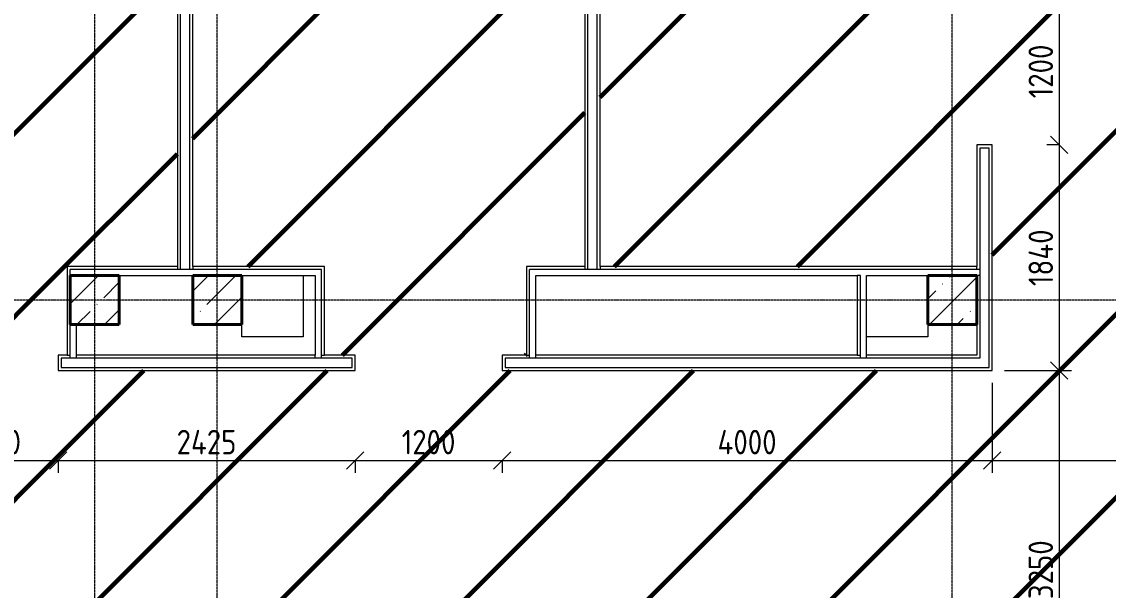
# Model space of a CAD drawing. Header units: millimetres. Extents: x -56773 to 323062, y -262288 to 76460.
# Drawn here: x 14213 to 23083, y -149560 to -144922 of the extents above; entities that cross this region are included whole.
import ezdxf

# ---------------------------------------------------------------- set-up
doc = ezdxf.new("R2010")
doc.units = ezdxf.units.MM
doc.linetypes.add('ADSK_Линия сетки', pattern=[25, 20, -2.5, 0, -2.5])
for name, color, linetype, lineweight in [('1.1)Стяжка керамзит  2 этаж', 5, 'Continuous', 60), ('Несущие колонны', 7, 'Continuous', 18), ('Оси', 7, 'Continuous', 9), ('Перекрытие', 7, 'Continuous', 18), ('Размеры', 7, 'Continuous', 9), ('Стены внутренние', 7, 'Continuous', 18), ('Стены штриховка', 7, 'Continuous', 9)]:
    doc.layers.add(name, color=color, linetype=linetype, lineweight=lineweight)
doc.styles.add('GOST Common_3', font='', dxfattribs={"width": 0.9, "height": 200})
doc.styles.get('GOST Common_3').set_extended_font_data('GOST Common')
doc.dimstyles.new('ADSK_Основной_2_0_2', dxfattribs={"dimscale": 304.8, "dimtxt": 201.142999, "dimasz": 0.463911, "dimexe": 0.328084, "dimexo": 0.328084, "dimgap": 0.164042, "dimtad": 1, "dimdec": 3, "dimrnd": 0.001, "dimdsep": 46, "dimtxsty": 'GOST Common_3', "dimblk1": 'OBLIQUE', "dimblk2": 'OBLIQUE', "dimsah": 1, "dimcen": 0.09, "dimdle": 0.328084, "dimazin": 2, "dimtfac": 1, "dimtdec": 4, "dimtix": 1, "dimtmove": 0, "dimatfit": 3, "dimfxl": 1, "dimtvp": 1, "dimtolj": 1, "dimtzin": 0, "dimlwd": 20, "dimlwe": 20, "dimarcsym": 2})
pattern_1 = [(45, (9.36, -150597.75), (-224.5064, 224.5064), []), (45, (233.87, -150597.75), (-224.5064, 224.5064), [396.875, -79.375, 3.353, -76.022])]

# ---------------------------------------------------------------- blocks, each defined once
blk = doc.blocks.new('ADSK_КолоннаЖБ_Прямоугольная - 400x400 мм-1807143-Кладочный план 3-го этажа')
at = {"layer": 'Несущие колонны', "lineweight": 40}
for p, q in [((-200, 200), (200, 200)), ((-200, -200), (-200, 200)), ((200, 200), (200, -200)), ((200, -200), (-200, -200))]:
    blk.add_line(p, q, dxfattribs=at)
blk = doc.blocks.new('_Oblique')
at = {"color": 0, "linetype": 'ByBlock', "lineweight": -2}
blk.add_line((-0.5, -0.5), (0.5, 0.5), dxfattribs=at)
blk = doc.blocks.new('*D5538')
at = {"layer": 'Defpoints', "color": 0, "transparency": 16777216}
for p in [(13459.4, -148401.5), (14509.4, -148401.5), (14509.4, -148501.5)]:
    blk.add_point(p, dxfattribs=at)
at = {"layer": 'Размеры', "color": 0, "lineweight": 20, "transparency": 16777216}
for p, q in [((13359.4, -148501.5), (14609.4, -148501.5)), ((13459.4, -148501.5), (13459.4, -148601.5)), ((14509.4, -148501.5), (14509.4, -148601.5))]:
    blk.add_line(p, q, dxfattribs=at)
at = {"layer": 'Размеры', "color": 0, "lineweight": 20, "transparency": 16777216, "xscale": 141.4, "yscale": 141.4, "zscale": 141.4, "rotation": 180}
blk.add_blockref('_Oblique', (13459.4, -148501.5), dxfattribs=at)
at = {"layer": 'Размеры', "color": 0, "lineweight": 20, "transparency": 16777216, "xscale": 141.4, "yscale": 141.4, "zscale": 141.4}
blk.add_blockref('_Oblique', (14509.4, -148501.5), dxfattribs=at)
at = {"layer": 'Размеры', "color": 0, "lineweight": 9, "transparency": 16777216, "insert": (13984.4, -148351.5), "char_height": 200, "width": 560.473, "attachment_point": 5, "style": 'GOST Common_3'}
blk.add_mtext('\\A1;1050', dxfattribs=at)
blk = doc.blocks.new('*D5539')
at = {"layer": 'Defpoints', "color": 0, "transparency": 16777216}
for p in [(14509.4, -148401.5), (16934.4, -148401.5), (16934.4, -148501.5)]:
    blk.add_point(p, dxfattribs=at)
at = {"layer": 'Размеры', "color": 0, "lineweight": 20, "transparency": 16777216}
for p, q in [((14409.4, -148501.5), (17034.4, -148501.5)), ((14509.4, -148501.5), (14509.4, -148601.5)), ((16934.4, -148501.5), (16934.4, -148601.5))]:
    blk.add_line(p, q, dxfattribs=at)
at = {"layer": 'Размеры', "color": 0, "lineweight": 20, "transparency": 16777216, "xscale": 141.4, "yscale": 141.4, "zscale": 141.4, "rotation": 180}
blk.add_blockref('_Oblique', (14509.4, -148501.5), dxfattribs=at)
at = {"layer": 'Размеры', "color": 0, "lineweight": 20, "transparency": 16777216, "xscale": 141.4, "yscale": 141.4, "zscale": 141.4}
blk.add_blockref('_Oblique', (16934.4, -148501.5), dxfattribs=at)
at = {"layer": 'Размеры', "color": 0, "lineweight": 9, "transparency": 16777216, "insert": (15721.9, -148351.5), "char_height": 200, "width": 625.93, "attachment_point": 5, "style": 'GOST Common_3'}
blk.add_mtext('\\A1;2425', dxfattribs=at)
blk = doc.blocks.new('*D5540')
at = {"layer": 'Defpoints', "color": 0, "transparency": 16777216}
for p in [(16934.4, -148401.5), (18134.4, -148401.5), (18134.4, -148501.5)]:
    blk.add_point(p, dxfattribs=at)
at = {"layer": 'Размеры', "color": 0, "lineweight": 20, "transparency": 16777216}
for p, q in [((16834.4, -148501.5), (18234.4, -148501.5)), ((16934.4, -148501.5), (16934.4, -148601.5)), ((18134.4, -148501.5), (18134.4, -148601.5))]:
    blk.add_line(p, q, dxfattribs=at)
at = {"layer": 'Размеры', "color": 0, "lineweight": 20, "transparency": 16777216, "xscale": 141.4, "yscale": 141.4, "zscale": 141.4, "rotation": 180}
blk.add_blockref('_Oblique', (16934.4, -148501.5), dxfattribs=at)
at = {"layer": 'Размеры', "color": 0, "lineweight": 20, "transparency": 16777216, "xscale": 141.4, "yscale": 141.4, "zscale": 141.4}
blk.add_blockref('_Oblique', (18134.4, -148501.5), dxfattribs=at)
at = {"layer": 'Размеры', "color": 0, "lineweight": 9, "transparency": 16777216, "insert": (17534.4, -148351.5), "char_height": 200, "width": 560.473, "attachment_point": 5, "style": 'GOST Common_3'}
blk.add_mtext('\\A1;1200', dxfattribs=at)
blk = doc.blocks.new('*D5541')
at = {"layer": 'Defpoints', "color": 0, "transparency": 16777216}
for p in [(22134.4, -147767.8), (18134.4, -148401.5), (22134.4, -148501.5)]:
    blk.add_point(p, dxfattribs=at)
at = {"layer": 'Размеры', "color": 0, "lineweight": 20, "transparency": 16777216}
for p, q in [((22134.4, -147867.8), (22134.4, -148601.5)), ((18034.4, -148501.5), (22234.4, -148501.5)), ((18134.4, -148501.5), (18134.4, -148601.5))]:
    blk.add_line(p, q, dxfattribs=at)
at = {"layer": 'Размеры', "color": 0, "lineweight": 20, "transparency": 16777216, "xscale": 141.4, "yscale": 141.4, "zscale": 141.4, "rotation": 180}
blk.add_blockref('_Oblique', (18134.4, -148501.5), dxfattribs=at)
at = {"layer": 'Размеры', "color": 0, "lineweight": 20, "transparency": 16777216, "xscale": 141.4, "yscale": 141.4, "zscale": 141.4}
blk.add_blockref('_Oblique', (22134.4, -148501.5), dxfattribs=at)
at = {"layer": 'Размеры', "color": 0, "lineweight": 9, "transparency": 16777216, "insert": (20134.4, -148351.5), "char_height": 200, "width": 625.93, "attachment_point": 5, "style": 'GOST Common_3'}
blk.add_mtext('\\A1;4000', dxfattribs=at)
blk = doc.blocks.new('*D5542')
at = {"layer": 'Defpoints', "color": 0, "transparency": 16777216}
for p in [(22134.4, -147767.8), (26534.4, -148401.5), (26534.4, -148501.5)]:
    blk.add_point(p, dxfattribs=at)
at = {"layer": 'Размеры', "color": 0, "lineweight": 20, "transparency": 16777216}
for p, q in [((22134.4, -147867.8), (22134.4, -148601.5)), ((22034.4, -148501.5), (26634.4, -148501.5)), ((26534.4, -148501.5), (26534.4, -148601.5))]:
    blk.add_line(p, q, dxfattribs=at)
at = {"layer": 'Размеры', "color": 0, "lineweight": 20, "transparency": 16777216, "xscale": 141.4, "yscale": 141.4, "zscale": 141.4, "rotation": 180}
blk.add_blockref('_Oblique', (22134.4, -148501.5), dxfattribs=at)
at = {"layer": 'Размеры', "color": 0, "lineweight": 20, "transparency": 16777216, "xscale": 141.4, "yscale": 141.4, "zscale": 141.4}
blk.add_blockref('_Oblique', (26534.4, -148501.5), dxfattribs=at)
at = {"layer": 'Размеры', "color": 0, "lineweight": 9, "transparency": 16777216, "insert": (24334.4, -148351.5), "char_height": 200, "width": 646.385, "attachment_point": 5, "style": 'GOST Common_3'}
blk.add_mtext('\\A1;4400', dxfattribs=at)
blk = doc.blocks.new('*D5655')
at = {"layer": 'Defpoints', "color": 0, "transparency": 16777216}
for p in [(22782.1, -144727.8), (22682.1, -145927.8), (22782.1, -145927.8)]:
    blk.add_point(p, dxfattribs=at)
at = {"layer": 'Размеры', "color": 0, "lineweight": 20, "transparency": 16777216}
for p, q in [((22682.1, -144627.8), (22682.1, -146027.8)), ((22682.1, -144727.8), (22582.1, -144727.8)), ((22682.1, -145927.8), (22582.1, -145927.8))]:
    blk.add_line(p, q, dxfattribs=at)
at = {"layer": 'Размеры', "color": 0, "lineweight": 20, "transparency": 16777216, "xscale": 141.4, "yscale": 141.4, "zscale": 141.4}
for p, rotation in [((22682.1, -144727.8), 90), ((22682.1, -145927.8), 270)]:
    blk.add_blockref('_Oblique', p, dxfattribs=dict(at, rotation=rotation))
at = {"layer": 'Размеры', "color": 0, "lineweight": 9, "transparency": 16777216, "insert": (22532.1, -145327.8), "char_height": 200, "width": 560.473, "attachment_point": 5, "rotation": 90, "style": 'GOST Common_3'}
blk.add_mtext('\\A1;1200', dxfattribs=at)
blk = doc.blocks.new('*D5656')
at = {"layer": 'Defpoints', "color": 0, "transparency": 16777216}
for p in [(22782.1, -145927.8), (22134.4, -147767.8), (22682.1, -147767.8)]:
    blk.add_point(p, dxfattribs=at)
at = {"layer": 'Размеры', "color": 0, "lineweight": 20, "transparency": 16777216}
for p, q in [((22682.1, -145827.8), (22682.1, -147867.8)), ((22682.1, -145927.8), (22582.1, -145927.8)), ((22234.4, -147767.8), (22782.1, -147767.8))]:
    blk.add_line(p, q, dxfattribs=at)
at = {"layer": 'Размеры', "color": 0, "lineweight": 20, "transparency": 16777216, "xscale": 141.4, "yscale": 141.4, "zscale": 141.4}
for p, rotation in [((22682.1, -145927.8), 90), ((22682.1, -147767.8), 270)]:
    blk.add_blockref('_Oblique', p, dxfattribs=dict(at, rotation=rotation))
at = {"layer": 'Размеры', "color": 0, "lineweight": 9, "transparency": 16777216, "insert": (22532.1, -146847.8), "char_height": 200, "width": 580.928, "attachment_point": 5, "rotation": 90, "style": 'GOST Common_3'}
blk.add_mtext('\\A1;1840', dxfattribs=at)
blk = doc.blocks.new('*D5657')
at = {"layer": 'Defpoints', "color": 0, "transparency": 16777216}
for p in [(22134.4, -147767.8), (22134.4, -151017.8), (22682.1, -151017.8)]:
    blk.add_point(p, dxfattribs=at)
at = {"layer": 'Размеры', "color": 0, "lineweight": 20, "transparency": 16777216}
for p, q in [((22682.1, -147667.8), (22682.1, -151117.8)), ((22234.4, -147767.8), (22782.1, -147767.8)), ((22234.4, -151017.8), (22782.1, -151017.8))]:
    blk.add_line(p, q, dxfattribs=at)
at = {"layer": 'Размеры', "color": 0, "lineweight": 20, "transparency": 16777216, "xscale": 141.4, "yscale": 141.4, "zscale": 141.4}
for p, rotation in [((22682.1, -147767.8), 90), ((22682.1, -151017.8), 270)]:
    blk.add_blockref('_Oblique', p, dxfattribs=dict(at, rotation=rotation))
at = {"layer": 'Размеры', "color": 0, "lineweight": 9, "transparency": 16777216, "insert": (22532.1, -149392.8), "char_height": 200, "width": 605.475, "attachment_point": 5, "rotation": 90, "style": 'GOST Common_3'}
blk.add_mtext('\\A1;3250', dxfattribs=at)

msp = doc.modelspace()

# ---------------------------------------------------------------- hatches: boundary and pattern name
at = {"layer": '1.1)Стяжка керамзит  2 этаж', "transparency": 33554687}
h = msp.add_hatch(dxfattribs=at)
h.set_pattern_fill('ANSI31', color=5, scale=333)
h.paths.add_polyline_path([(14377.9359, -141242.7816), (12609.3615, -141242.7816), (12609.3615, -146917.7816), (13384.3615, -146917.7816), (13384.3615, -147642.7816), (13459.3615, -147642.7816), (13459.3615, -147720.3127), (14377.9359, -147720.3127)])
h = msp.add_hatch(dxfattribs=at)
h.set_pattern_fill('ANSI31', color=5, scale=333)
h.paths.add_polyline_path([(15484.3615, -141242.7816), (15009.3615, -141242.7816), (15009.3615, -141392.7816), (14609.3615, -141392.7816), (14609.3615, -141242.7816), (14377.9359, -141242.7816), (14377.9359, -147720.3127), (14509.3615, -147720.3127), (14509.3615, -147642.7816), (14584.3615, -147642.7816), (14584.3615, -146917.7816), (15484.3615, -146917.7816)])
h = msp.add_hatch(dxfattribs=at)
h.set_pattern_fill('ANSI31', color=5, scale=333)
h.paths.add_polyline_path([(18809.3615, -141242.7816), (18209.3615, -141242.7816), (16559.3615, -141242.7816), (16009.3615, -141242.7816), (16009.3615, -141392.7816), (15609.3615, -141392.7816), (15609.3615, -146917.7816), (16684.3615, -146917.7816), (16684.3615, -147642.7816), (16934.3615, -147642.7816), (16934.3615, -147720.3127), (18134.3615, -147720.3127), (18134.3615, -147642.7816), (18334.3615, -147642.7816), (18334.3615, -146917.7816), (18809.3615, -146917.7816)])
h = msp.add_hatch(dxfattribs=at)
h.set_pattern_fill('ANSI31', color=5, scale=333)
h.paths.add_polyline_path([(22857.5795, -141242.7816), (22559.3615, -141242.7816), (22134.3615, -141242.7816), (22134.3615, -144727.7816), (22009.3615, -144727.7816), (22009.3615, -141392.7816), (21609.3615, -141392.7816), (21609.3615, -141242.7816), (21009.3615, -141242.7816), (19359.3615, -141242.7816), (18934.3615, -141242.7816), (18934.3615, -146917.7816), (22009.3615, -146917.7816), (22009.3615, -145927.7816), (22134.3615, -145927.7816), (22134.3615, -147720.3127), (22857.5795, -147720.3127)])
h = msp.add_hatch(dxfattribs=at)
h.set_pattern_fill('ANSI31', color=5, scale=333)
h.paths.add_polyline_path([(31337.2231, -141242.7816), (30784.3615, -141242.7816), (30784.3615, -144867.7816), (30659.3615, -144867.7816), (30659.3615, -141242.7816), (30209.3615, -141242.7816), (28559.3615, -141242.7816), (28009.3615, -141242.7816), (28009.3615, -141392.7816), (27609.3615, -141392.7816), (27609.3615, -144792.7816), (27484.3615, -144792.7816), (27484.3615, -141242.7816), (27009.3615, -141242.7816), (25359.3615, -141242.7816), (24209.3615, -141242.7816), (22857.5795, -141242.7816), (22857.5795, -147720.3127), (26534.3615, -147720.3127), (26534.3615, -146917.7816), (27484.3615, -146917.7816), (27484.3615, -145992.7816), (27609.3615, -145992.7816), (27609.3615, -146917.7816), (30659.3615, -146917.7816), (30659.3615, -145917.7816), (30784.3615, -145917.7816), (30784.3615, -146917.7816), (31337.2231, -146917.7816)])
h = msp.add_hatch(dxfattribs=at)
h.set_pattern_fill('ANSI31', color=5, scale=333)
h.paths.add_polyline_path([(14377.9359, -147720.3127), (13459.3615, -147720.3127), (13459.3615, -147767.7816), (12609.3615, -147767.7816), (12609.3615, -147992.7816), (11484.3615, -147992.7816), (11484.3615, -147792.7816), (12409.3615, -147792.7816), (12409.3615, -147720.3127), (9009.3615, -147720.3127), (9009.3615, -147792.7816), (9934.3615, -147792.7816), (9934.3615, -147992.7816), (8809.3615, -147992.7816), (8809.3615, -148567.7816), (8684.3615, -148567.7816), (8684.3615, -147767.7816), (7684.3615, -147767.7816), (7684.3615, -147720.3127), (6484.3615, -147720.3127), (6484.3615, -147767.7816), (5898.2923, -147767.7816), (5898.2923, -157542.7816), (8584.3615, -157542.7816), (8584.3615, -153892.7816), (8709.3615, -153892.7816), (8709.3615, -157392.7816), (9009.3615, -157392.7816), (9009.3615, -157542.7816), (11909.3615, -157542.7816), (11909.3615, -151867.7816), (8709.3615, -151867.7816), (8709.3615, -152692.7816), (8584.3615, -152692.7816), (8584.3615, -151017.7816), (8684.3615, -151017.7816), (8684.3615, -150617.7816), (8809.3615, -150617.7816), (8809.3615, -151017.7816), (12159.3615, -151017.7816), (12159.3615, -151142.7816), (12034.3615, -151142.7816), (12034.3615, -157542.7816), (15409.3615, -157542.7816), (15409.3615, -151867.7816), (13509.3615, -151867.7816), (13509.3615, -151142.7816), (13359.3615, -151142.7816), (13359.3615, -151017.7816), (14377.9359, -151017.7816)])
h = msp.add_hatch(dxfattribs=at)
h.set_pattern_fill('ANSI31', color=5, scale=333)
h.paths.add_polyline_path([(22857.5795, -147720.3127), (22134.3615, -147720.3127), (22134.3615, -147767.7816), (18134.3615, -147767.7816), (18134.3615, -147720.3127), (16934.3615, -147720.3127), (16934.3615, -147767.7816), (14509.3615, -147767.7816), (14509.3615, -147720.3127), (14377.9359, -147720.3127), (14377.9359, -151017.7816), (16759.3615, -151017.7816), (16759.3615, -151142.7816), (16634.3615, -151142.7816), (16634.3615, -151867.7816), (15534.3615, -151867.7816), (15534.3615, -157392.7816), (15609.3615, -157392.7816), (16009.3615, -157392.7816), (16009.3615, -157542.7816), (18634.3615, -157542.7816), (18634.3615, -151867.7816), (18084.3615, -151867.7816), (18084.3615, -151142.7816), (17959.3615, -151142.7816), (17959.3615, -151017.7816), (22134.3615, -151017.7816), (22134.3615, -152892.7816), (22009.3615, -152892.7816), (22009.3615, -151867.7816), (18759.3615, -151867.7816), (18759.3615, -157542.7816), (21609.3615, -157542.7816), (21609.3615, -157392.7816), (22009.3615, -157392.7816), (22009.3615, -154092.7816), (22134.3615, -154092.7816), (22134.3615, -157542.7816), (22857.5795, -157542.7816)])
h = msp.add_hatch(dxfattribs=at)
h.set_pattern_fill('ANSI31', color=5, scale=333)
h.paths.add_polyline_path([(31337.2231, -147767.7816), (26659.3615, -147767.7816), (26659.3615, -148367.7816), (26534.3615, -148367.7816), (26534.3615, -147720.3127), (22857.5795, -147720.3127), (22857.5795, -157542.7816), (24259.3615, -157542.7816), (27484.3615, -157542.7816), (27484.3615, -154092.7816), (27609.3615, -154092.7816), (27609.3615, -152892.7816), (27484.3615, -152892.7816), (27484.3615, -151867.7816), (26534.3615, -151867.7816), (26534.3615, -150417.7816), (26659.3615, -150417.7816), (26659.3615, -151017.7816), (29594.3615, -151017.7816), (30194.3615, -151017.7816), (30384.3615, -151017.7816), (30984.3615, -151017.7816), (31249.3615, -151017.7816), (31249.3615, -151142.7816), (31337.2231, -151142.7816)])
at = {"layer": 'Несущие колонны', "lineweight": 9}
h = msp.add_hatch(dxfattribs=at)
h.set_pattern_fill('FP_1', color=256, style=0, pattern_type=2)
h.set_pattern_definition(pattern_1)
h.paths.add_polyline_path([(14659.3615, -147392.7816), (15009.3615, -147392.7816), (15009.3615, -146992.7816), (14609.3615, -146992.7816), (14609.3615, -147392.7816)])
h = msp.add_hatch(dxfattribs=at)
h.set_pattern_fill('FP_1', color=256, style=0, pattern_type=2)
h.set_pattern_definition(pattern_1)
h.paths.add_polyline_path([(15609.3615, -147392.7816), (16009.3615, -147392.7816), (16009.3615, -146992.7816), (15609.3615, -146992.7816)])
h = msp.add_hatch(dxfattribs=at)
h.set_pattern_fill('FP_1', color=256, style=0, pattern_type=2)
h.set_pattern_definition(pattern_1)
h.paths.add_polyline_path([(21609.3615, -147392.7816), (22009.3615, -147392.7816), (22009.3615, -146992.7816), (21609.3615, -146992.7816)])

# ---------------------------------------------------------------- linework, layer by layer
for p, q in [((14659.3615, -146992.7816), (14609.3615, -146992.7816)), ((14609.3615, -146992.7816), (14609.3615, -147392.7816)), ((15009.3615, -146992.7816), (14659.3615, -146992.7816)), ((15009.3615, -147392.7816), (15009.3615, -146992.7816)), ((16009.3615, -146992.7816), (15609.3615, -146992.7816)), ((15609.3615, -146992.7816), (15609.3615, -147392.7816)), ((16009.3615, -147392.7816), (16009.3615, -146992.7816)), ((22009.3615, -146992.7816), (21609.3615, -146992.7816)), ((21609.3615, -146992.7816), (21609.3615, -147392.7816)), ((22009.3615, -147392.7816), (22009.3615, -146992.7816)), ((14609.3615, -147392.7816), (14659.3615, -147392.7816)), ((14659.3615, -147392.7816), (15009.3615, -147392.7816)), ((15609.3615, -147392.7816), (16009.3615, -147392.7816)), ((21609.3615, -147392.7816), (22009.3615, -147392.7816))]:
    msp.add_line(p, q, dxfattribs=at)
at = {"layer": 'Оси', "linetype": 'ADSK_Линия сетки', "lineweight": 5}
for p, q in [((14809.3615, -161571.6329), (14809.3615, -140570.3055)), ((15809.3615, -161571.6329), (15809.3615, -140570.3055)), ((21809.3615, -161571.6329), (21809.3615, -140570.3055)), ((62587.9153, -147192.7816), (-25230.7352, -147192.7816))]:
    msp.add_line(p, q, dxfattribs=at)
at = {"layer": 'Перекрытие'}
for p, q in [((16509.3615, -146992.7816), (16509.3615, -147492.7816)), ((16009.3615, -147492.7816), (16009.3615, -147392.7816)), ((21609.3615, -147392.7816), (21609.3615, -147492.7816)), ((16509.3615, -147492.7816), (16009.3615, -147492.7816)), ((21609.3615, -147492.7816), (21109.3615, -147492.7816))]:
    msp.add_line(p, q, dxfattribs=at)
at = {"layer": 'Стены внутренние', "lineweight": 5}
for p, q in [((15484.3615, -141242.7816), (15484.3615, -146917.7816)), ((15609.3615, -146917.7816), (15609.3615, -141242.7816)), ((18809.3615, -141242.7816), (18809.3615, -146917.7816)), ((18934.3615, -146917.7816), (18934.3615, -141242.7816)), ((22009.3615, -145927.7816), (22009.3615, -146917.7816)), ((22134.3615, -145927.7816), (22009.3615, -145927.7816)), ((22134.3615, -147767.7816), (22134.3615, -145927.7816)), ((14584.3615, -146917.7816), (14584.3615, -147642.7816)), ((15484.3615, -146917.7816), (14584.3615, -146917.7816)), ((16684.3615, -146917.7816), (15609.3615, -146917.7816)), ((16684.3615, -147642.7816), (16684.3615, -146917.7816)), ((18809.3615, -146917.7816), (18334.3615, -146917.7816)), ((18334.3615, -146917.7816), (18334.3615, -147642.7816)), ((22009.3615, -146917.7816), (18934.3615, -146917.7816)), ((14609.3615, -147392.7816), (14609.3615, -146992.7816)), ((14609.3615, -146992.7816), (14659.3615, -146992.7816)), ((14659.3615, -146992.7816), (16609.3615, -146992.7816)), ((16609.3615, -146992.7816), (16609.3615, -147642.7816)), ((18409.3615, -146992.7816), (21034.3615, -146992.7816)), ((18409.3615, -147642.7816), (18409.3615, -146992.7816)), ((21034.3615, -146992.7816), (21034.3615, -147642.7816)), ((21109.3615, -147642.7816), (21109.3615, -146992.7816)), ((21109.3615, -146992.7816), (22009.3615, -146992.7816)), ((22009.3615, -146992.7816), (22009.3615, -147642.7816)), ((14659.3615, -147392.7816), (14609.3615, -147392.7816)), ((14659.3615, -147642.7816), (14659.3615, -147392.7816)), ((14584.3615, -147642.7816), (14509.3615, -147642.7816)), ((14509.3615, -147642.7816), (14509.3615, -147767.7816)), ((16609.3615, -147642.7816), (14659.3615, -147642.7816)), ((16934.3615, -147642.7816), (16684.3615, -147642.7816)), ((16934.3615, -147767.7816), (16934.3615, -147642.7816)), ((18334.3615, -147642.7816), (18134.3615, -147642.7816)), ((18134.3615, -147642.7816), (18134.3615, -147767.7816)), ((21034.3615, -147642.7816), (18409.3615, -147642.7816)), ((22009.3615, -147642.7816), (21109.3615, -147642.7816)), ((14509.3615, -147767.7816), (16934.3615, -147767.7816)), ((18134.3615, -147767.7816), (22134.3615, -147767.7816))]:
    msp.add_line(p, q, dxfattribs=at)
at = {"layer": 'Стены штриховка', "lineweight": 9}
for p, q in [((15509.3615, -146942.7816), (15509.3615, -141242.7816)), ((15584.3615, -146942.7816), (15584.3615, -141242.7816)), ((18834.3615, -146942.7816), (18834.3615, -141242.7816)), ((18909.3615, -146942.7816), (18909.3615, -141242.7816)), ((22034.3615, -145952.7816), (22034.3615, -147667.7816)), ((22109.3615, -145952.7816), (22034.3615, -145952.7816)), ((22109.3615, -147742.7816), (22109.3615, -145952.7816)), ((14609.3615, -146992.7816), (14609.3615, -146942.7816)), ((16659.3615, -146942.7816), (14609.3615, -146942.7816)), ((15484.3615, -146917.7816), (15484.3615, -146942.7816)), ((15609.3615, -146917.7816), (15609.3615, -146942.7816)), ((16659.3615, -147667.7816), (16659.3615, -146942.7816)), ((22034.3615, -146942.7816), (18359.3615, -146942.7816)), ((18359.3615, -147667.7816), (18359.3615, -146942.7816)), ((18809.3615, -146917.7816), (18809.3615, -146942.7816)), ((18934.3615, -146917.7816), (18934.3615, -146942.7816)), ((22009.3615, -146942.7816), (22009.3615, -146917.7816)), ((21059.3615, -146992.7816), (21034.3615, -146992.7816)), ((21059.3615, -147667.7816), (21059.3615, -146992.7816)), ((22034.3615, -146992.7816), (22009.3615, -146992.7816)), ((14609.3615, -147667.7816), (14609.3615, -147392.7816)), ((16909.3615, -147667.7816), (14534.3615, -147667.7816)), ((14534.3615, -147667.7816), (14534.3615, -147742.7816)), ((14584.3615, -147642.7816), (14609.3615, -147642.7816)), ((14659.3615, -147667.7816), (14659.3615, -147642.7816)), ((16609.3615, -147667.7816), (16609.3615, -147642.7816)), ((16659.3615, -147642.7816), (16684.3615, -147642.7816)), ((16909.3615, -147742.7816), (16909.3615, -147667.7816)), ((18159.3615, -147667.7816), (18159.3615, -147742.7816)), ((22034.3615, -147667.7816), (18159.3615, -147667.7816)), ((18334.3615, -147642.7816), (18359.3615, -147642.7816)), ((18409.3615, -147667.7816), (18409.3615, -147642.7816)), ((21034.3615, -147642.7816), (21059.3615, -147642.7816)), ((21109.3615, -147667.7816), (21109.3615, -147642.7816)), ((14534.3615, -147742.7816), (16909.3615, -147742.7816)), ((18159.3615, -147742.7816), (22109.3615, -147742.7816))]:
    msp.add_line(p, q, dxfattribs=at)

# ---------------------------------------------------------------- block references
at = {"layer": 'Несущие колонны', "lineweight": 40, "rotation": 89.9999999999999}
for p in [(14809.3615, -147192.7816), (15809.3615, -147192.7816), (21809.3615, -147192.7816)]:
    msp.add_blockref('ADSK_КолоннаЖБ_Прямоугольная - 400x400 мм-1807143-Кладочный план 3-го этажа', p, dxfattribs=at)

# ---------------------------------------------------------------- dimensions: what is measured, and where the dimension line sits
at = {"layer": 'Размеры', "lineweight": 9}
for base, p1, p2, override, picture, middle in [((22682.0897, -145927.7816), (22782.0746, -144727.7816), (22782.0746, -145927.7816), {"dimpost": '<>', "dimfxl": 1200}, '*D5655', (22532.0897, -145327.7816)), ((22682.0897, -147767.7816), (22782.0746, -145927.7816), (22134.3615, -147767.7816), {"dimpost": '<>', "dimfxl": 1950.674825}, '*D5656', (22532.0897, -146847.7816)), ((22682.0897, -151017.7816), (22134.3615, -147767.7816), (22134.3615, -151017.7816), {"dimpost": '<>', "dimfxl": 3250}, '*D5657', (22532.0897, -149392.7816))]:
    dim = msp.add_linear_dim(base=base, p1=p1, p2=p2, angle=90, dimstyle='ADSK_Основной_2_0_2', override=override, dxfattribs=at)
    dim.commit()
    dim.dimension.update_dxf_attribs({"geometry": picture, "text_midpoint": middle})
for base, p1, p2, override, picture, middle in [((22134.3615, -148501.5041), (18134.3615, -148401.5192), (22134.3615, -147767.7816), {"dimpost": '<>', "dimfxl": 4049.891773}, '*D5541', (20134.3615, -148351.5041)), ((26534.3615, -148501.5041), (22134.3615, -147767.7816), (26534.3615, -148401.5192), {"dimpost": '<>', "dimfxl": 4445.404748}, '*D5542', (24334.3615, -148351.5041)), ((14509.3615, -148501.5041), (13459.3615, -148401.5192), (14509.3615, -148401.5192), {"dimpost": '<>', "dimfxl": 1050}, '*D5538', (13984.3615, -148351.5041)), ((16934.3615, -148501.5041), (14509.3615, -148401.5192), (16934.3615, -148401.5192), {"dimpost": '<>', "dimfxl": 2425}, '*D5539', (15721.8615, -148351.5041)), ((18134.3615, -148501.5041), (16934.3615, -148401.5192), (18134.3615, -148401.5192), {"dimpost": '<>', "dimfxl": 1200}, '*D5540', (17534.3615, -148351.5041))]:
    dim = msp.add_linear_dim(base=base, p1=p1, p2=p2, dimstyle='ADSK_Основной_2_0_2', override=override, dxfattribs=at)
    dim.commit()
    dim.dimension.update_dxf_attribs({"geometry": picture, "text_midpoint": middle})

doc.saveas('drawing.dxf')
